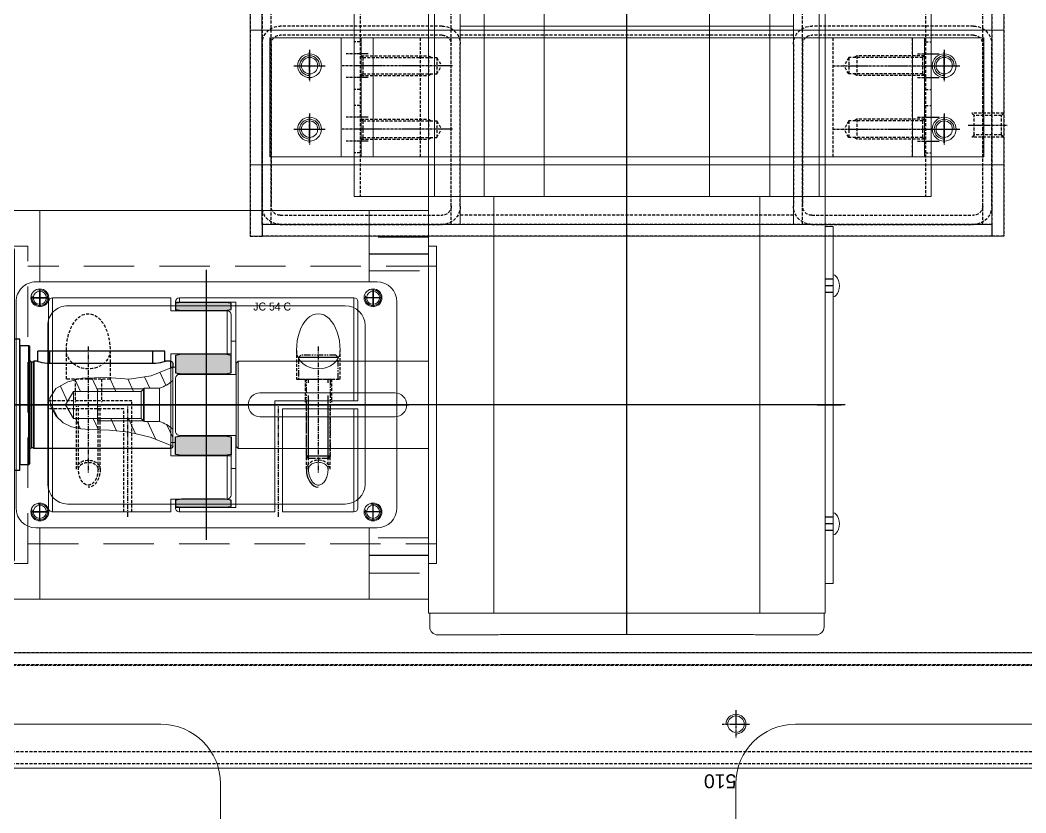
# Model space of a CAD drawing. Header units: millimetres. Extents: x -32759 to 129432, y 390 to 54305.
# Drawn here: x 29821.5 to 30075.1, y 24326.5 to 24526.4 of the extents above; entities that cross this region are included whole.
import ezdxf

# ---------------------------------------------------------------- set-up
doc = ezdxf.new("R2010")
doc.units = ezdxf.units.MM
for name, pattern in [('CENTER', [2, 1.25, -0.25, 0.25, -0.25]), ('DASHED', [19.05, 12.7, -6.35]), ('DOT', [0.2, 0.1, -0.1]), ('HIDDEN', [0.375, 0.25, -0.125]), ('PHANTOM2', [31.75, 15.875, -3.175, 3.175, -3.175, 3.175, -3.175])]:
    doc.linetypes.add(name, pattern=pattern)
for name, color, linetype in [('02___PRT_ALL_AXES', 7, 'Continuous'), ('03__ASM_ALL_CURVES', 7, 'Continuous'), ('1', 20, 'Continuous'), ('2', 2, 'DASHED'), ('5', 40, 'Continuous'), ('7_ALL_FEATURES', 7, 'Continuous'), ('BOM', 6, 'Continuous'), ('CENTER', 1, 'CENTER'), ('CL', 1, 'CENTER'), ('HIDDEN', 2, 'HIDDEN'), ('HL', 2, 'HIDDEN'), ('PHANTOM', 4, 'PHANTOM2'), ('THIN', 3, 'Continuous')]:
    doc.layers.add(name, color=color, linetype=linetype)
doc.layers.add('_BODY', color=7, linetype='Continuous', lineweight=13)
doc.styles.add('H', font='')
doc.styles.get("Standard").update_dxf_attribs({"font": 'arial.ttf'})
doc.styles.get('H').set_extended_font_data('Dotum')
doc.dimstyles.new('AM_ISO$0', dxfattribs={"dimtxt": 3.5, "dimasz": 3.5, "dimexe": 1, "dimexo": 1, "dimgap": 1.5, "dimtad": 1, "dimdsep": 46, "dimtxsty": 'Standard', "dimcen": 0, "dimclrd": 256, "dimclre": 256, "dimclrt": 2, "dimadec": 0, "dimazin": 2, "dimtp": 0.1, "dimtm": 0.1, "dimtfac": 0.71, "dimtdec": 3, "dimtmove": 0, "dimatfit": 3, "dimfxl": 1, "dimlwd": -1, "dimlwe": -1, "dimarcsym": 1})

# ---------------------------------------------------------------- blocks, each defined once
blk = doc.blocks.new('y8ll')
at = {"ltscale": 0.5}
blk.add_line((205707.54, 29814.07), (206532.54, 29814.07), dxfattribs=at)
at = {"layer": 'HL', "ltscale": 3}
blk.add_line((205707.54, 29817.27), (206532.54, 29817.27), dxfattribs=at)
blk = doc.blocks.new('78544')
at = {"color": 0, "rotation": 90}
blk.add_blockref('y8ll', (220713.38, -183563.49), dxfattribs=at)
blk = doc.blocks.new('t7uw3rw')
at = {"ltscale": 0.5}
for p, q in [((207285.87, 18593.09), (206935.87, 18593.09)), ((206935.87, 18593.09), (206935.87, 18518.09)), ((207285.87, 18593.09), (207285.87, 18518.09)), ((206935.87, 18518.09), (207285.87, 18518.09))]:
    blk.add_line(p, q, dxfattribs=at)
at = {"layer": 'HL', "ltscale": 3}
for p, q in [((206935.87, 18589.89), (207285.87, 18589.89)), ((206935.87, 18521.29), (207285.87, 18521.29))]:
    blk.add_line(p, q, dxfattribs=at)
blk = doc.blocks.new('574534')
at = {"rotation": 90}
blk.add_blockref('t7uw3rw', (211506.91, -187631.41), dxfattribs=at)
blk = doc.blocks.new('5673Q')
at = {"ltscale": 0.5}
blk.add_circle((205056.21, 17552.23), 2.07, dxfattribs=at)
at = {"color": 1, "ltscale": 0.5}
blk.add_arc((205056.21, 17552.23), 2.5, 270, 180, dxfattribs=at)
at = {"layer": 'CL', "ltscale": 0.5}
for p, q in [((205056.21, 17555.73), (205056.21, 17548.73)), ((205052.71, 17552.23), (205059.71, 17552.23))]:
    blk.add_line(p, q, dxfattribs=at)
blk = doc.blocks.new('54YR2R2')
at = {"ltscale": 0.5}
for p, q in [((203985.8, 16314.44), (203985.8, 16504.44)), ((205405.8, 16504.44), (203985.8, 16504.44)), ((204003.8, 16314.44), (204003.8, 16504.44)), ((204037.8, 16314.44), (204037.8, 16504.44)), ((205405.8, 16314.44), (203985.8, 16314.44))]:
    blk.add_line(p, q, dxfattribs=at)
for p in [(-1043.41, -1062.79), (-1027.41, -1062.79), (-1043.41, -1222.79), (-1027.41, -1222.79)]:
    blk.add_blockref('5673Q', p)
blk = doc.blocks.new('57WERWR')
at = {"ltscale": 0.5}
for p, q in [((217010.53, 14888.67), (215596.53, 14888.67)), ((215596.53, 14888.67), (215596.53, 14838.67)), ((215596.53, 14838.67), (217010.53, 14838.67))]:
    blk.add_line(p, q, dxfattribs=at)
at = {"layer": 'HL', "ltscale": 3}
for p, q in [((215596.53, 14886.37), (217010.53, 14886.37)), ((215596.53, 14840.97), (217010.53, 14840.97))]:
    blk.add_line(p, q, dxfattribs=at)
blk = doc.blocks.new('57WTEWR')
at = {"ltscale": 0.5}
for p, q in [((207561.59, 18318.75), (207477.59, 18318.75)), ((207477.59, 18318.75), (207477.59, 18268.75)), ((207561.59, 18318.75), (207561.59, 18268.75)), ((207477.59, 18268.75), (207561.59, 18268.75))]:
    blk.add_line(p, q, dxfattribs=at)
at = {"layer": 'HL', "ltscale": 3}
for p, q in [((207477.59, 18316.45), (207561.59, 18316.45)), ((207477.59, 18271.05), (207561.59, 18271.05))]:
    blk.add_line(p, q, dxfattribs=at)
blk = doc.blocks.new('56e43')
at = {"layer": 'HL', "ltscale": 3}
for p, q in [((237551.98, 2183.25), (237592.78, 2183.25)), ((237551.98, 2180.95), (237592.78, 2180.95)), ((237547.38, 2137.85), (237547.38, 2178.65)), ((237549.68, 2137.85), (237549.68, 2178.65)), ((237595.08, 2178.65), (237595.08, 2137.85)), ((237597.38, 2178.65), (237597.38, 2137.85)), ((237592.78, 2135.55), (237551.98, 2135.55)), ((237592.78, 2133.25), (237551.98, 2133.25))]:
    blk.add_line(p, q, dxfattribs=at)
for centre, radius, start, end in [((237551.98, 2178.65), 4.6, 90, 180), ((237551.98, 2178.65), 2.3, 90, 180), ((237592.78, 2178.65), 4.6, 0, 90), ((237592.78, 2178.65), 2.3, 0, 90), ((237551.98, 2137.85), 4.6, 180, 270), ((237551.98, 2137.85), 2.3, 180, 270), ((237592.78, 2137.85), 4.6, 270, 0), ((237592.78, 2137.85), 2.3, 270, 0)]:
    blk.add_arc(centre, radius, start, end, dxfattribs=at)
blk = doc.blocks.new('R6UERE')
at = {"layer": 'HL', "ltscale": 3}
for p, q in [((203985.8, 14654.93), (203985.8, 14657.93)), ((205405.8, 14657.93), (203985.8, 14657.93)), ((205405.8, 14654.93), (203985.8, 14654.93))]:
    blk.add_line(p, q, dxfattribs=at)
blk = doc.blocks.new('ETYWQQR')
at = {"layer": 'HL', "ltscale": 3}
for p, q in [((205745.26, 14654.93), (205745.26, 14657.93)), ((205745.26, 14657.93), (205929.26, 14657.93)), ((205929.26, 14654.93), (205929.26, 14657.93)), ((205745.26, 14654.93), (205929.26, 14654.93))]:
    blk.add_line(p, q, dxfattribs=at)
blk = doc.blocks.new('yiwerw')
at = {"layer": 'CL', "ltscale": 0.5}
blk.add_line((240924.09, 36676.37), (240914.09, 36676.37), dxfattribs=at)
at = {"layer": 'HL', "ltscale": 3}
for p, q in [((240915.09, 36679.37), (240915.63, 36678.83)), ((240915.09, 36679.37), (240923.09, 36679.37)), ((240915.63, 36678.83), (240915.63, 36673.92)), ((240915.63, 36678.83), (240922.55, 36678.83)), ((240922.55, 36678.83), (240923.09, 36679.37)), ((240922.55, 36678.83), (240922.55, 36673.92)), ((240915.09, 36673.37), (240915.63, 36673.92)), ((240915.09, 36673.37), (240923.09, 36673.37)), ((240915.63, 36673.92), (240922.55, 36673.92)), ((240922.55, 36673.92), (240923.09, 36673.37))]:
    blk.add_line(p, q, dxfattribs=at)
blk = doc.blocks.new('56WERWER')
at = {"rotation": 90}
blk.add_blockref('yiwerw', (240690.17, -226260.16), dxfattribs=at)
blk.add_blockref('R6UERE', (0, 0))
blk = doc.blocks.new('56ERQR')
for name, p in [('54YR2R2', (0, -193.75)), ('57WERWR', (-11607.74, 1419.03)), ('56WERWER', (0, 1465.76))]:
    blk.add_blockref(name, p)
at = {"xscale": -1, "rotation": 180}
for name, p in [('R6UERE', (0, 30965.62)), ('57WERWR', (-11607.74, 31012.36))]:
    blk.add_blockref(name, p, dxfattribs=at)
at = {"rotation": 90}
for name, p in [('ETYWQQR', (218643.73, -189621.57)), ('57WTEWR', (222307.54, -191303.9))]:
    blk.add_blockref(name, p, dxfattribs=at)
at = {"color": 0, "xscale": -1}
for p in [(441586.17, 14124.44), (441586.17, 13990.44)]:
    blk.add_blockref('56e43', p, dxfattribs=at)
blk = doc.blocks.new('t8reey')
at = {"layer": 'CL', "ltscale": 0.5}
blk.add_line((315050.84, 26049.8), (315025.84, 26049.8), dxfattribs=at)
at = {"layer": 'HL', "ltscale": 3}
for p, q in [((315027.84, 26052.3), (315028.27, 26051.87)), ((315027.84, 26052.3), (315044.84, 26052.3)), ((315028.27, 26051.87), (315028.27, 26047.73)), ((315028.27, 26051.87), (315046.9, 26051.87)), ((315044.84, 26052.3), (315044.84, 26047.3)), ((315044.84, 26052.3), (315045.59, 26051.87)), ((315046.9, 26051.87), (315046.9, 26047.73)), ((315046.9, 26051.87), (315048.1, 26049.8)), ((315027.84, 26047.3), (315028.27, 26047.73)), ((315028.27, 26047.73), (315046.9, 26047.73)), ((315044.84, 26047.3), (315045.59, 26047.73)), ((315046.9, 26047.73), (315048.1, 26049.8)), ((315027.84, 26047.3), (315044.84, 26047.3))]:
    blk.add_line(p, q, dxfattribs=at)
blk = doc.blocks.new('ue4tet')
at = {"ltscale": 0.5}
blk.add_circle((255364.4, 53641.82), 3, dxfattribs=at)
at = {"layer": 'CL', "ltscale": 0.5}
for p, q in [((255364.4, 53637.85), (255364.4, 53645.8)), ((255368.37, 53641.82), (255360.42, 53641.82))]:
    blk.add_line(p, q, dxfattribs=at)
blk = doc.blocks.new('iee')
at = {"ltscale": 0.5}
for p, q in [((255199.4, 53648.82), (255199.4, 53618.82)), ((255199.4, 53648.82), (255379.4, 53648.82)), ((255214.4, 53648.82), (255214.4, 53618.82)), ((255217.4, 53648.82), (255217.4, 53618.82)), ((255353.4, 53648.82), (255353.4, 53618.82)), ((255356.4, 53648.82), (255356.4, 53618.82)), ((255361.4, 53648.82), (255361.4, 53618.82)), ((255379.4, 53648.82), (255379.4, 53618.82)), ((255199.4, 53618.82), (255379.4, 53618.82))]:
    blk.add_line(p, q, dxfattribs=at)
at = {"layer": 'HL', "ltscale": 3}
for p, q in [((255217.4, 53648.82), (255217.4, 53618.82)), ((255237.4, 53648.82), (255237.4, 53618.82)), ((255341.4, 53648.82), (255341.4, 53618.82))]:
    blk.add_line(p, q, dxfattribs=at)
for p in [(-155, 0), (5, 0), (-155, -16), (5, -16)]:
    blk.add_blockref('ue4tet', p)
at = {"xscale": -1, "rotation": 180}
for p in [(-59813.44, 79691.62), (-59813.44, 79675.62)]:
    blk.add_blockref('t8reey', p, dxfattribs=at)
at = {"rotation": 180}
for p in [(570384.23, 79691.62), (570384.23, 79675.62)]:
    blk.add_blockref('t8reey', p, dxfattribs=at)
blk = doc.blocks.new('A$C07ED7985')
at = {"color": 6, "linetype": 'Continuous', "lineweight": 15}
for p, q in [((9, 120), (9, 118)), ((9, 120), (89, 120)), ((89, 118), (89, 120)), ((0, 103), (0, 118)), ((0, 118), (5, 118)), ((93, 118), (5, 118)), ((93, 118), (98, 118)), ((98, 118), (98, 103)), ((0, 103), (5, 103)), ((0, 99), (0, 103)), ((5, 103), (18, 103)), ((18, 103), (18, 20)), ((69, 102), (29, 102)), ((93, 103), (80, 103)), ((80, 103), (80, 20)), ((98, 103), (93, 103)), ((98, 103), (98, 99)), ((0, 24), (0, 99)), ((98, 24), (98, 99)), ((24, 97), (24, 27)), ((74, 27), (74, 97)), ((0, 20), (0, 24)), ((98, 24), (98, 20)), ((29, 22), (69, 22)), ((0, 5), (0, 20)), ((5, 20), (0, 20)), ((18, 20), (5, 20)), ((80, 20), (93, 20)), ((93, 20), (98, 20)), ((98, 20), (98, 5)), ((5, 5), (0, 5)), ((93, 5), (5, 5)), ((98, 5), (93, 5))]:
    blk.add_line(p, q, dxfattribs=at)
for centre in [(22, 104), (76, 104), (22, 20), (76, 20)]:
    blk.add_circle(centre, 1.65, dxfattribs=at)
for centre, start, end in [((29, 97), 90, 180), ((69, 97), 0, 90), ((29, 27), 180, 270), ((69, 27), 270, 0)]:
    blk.add_arc(centre, 5, start, end, dxfattribs=at)
at = {"layer": '1'}
for p, q in [((49, 125), (49, 0)), ((11, 118), (11, 103)), ((87, 118), (87, 103)), ((24, 104), (20, 104)), ((22, 106), (22, 102)), ((78, 104), (74, 104)), ((76, 106), (76, 102)), ((22, 22), (22, 18)), ((76, 22), (76, 18)), ((24, 20), (20, 20)), ((78, 20), (74, 20))]:
    blk.add_line(p, q, dxfattribs=at)
at = {"layer": '2', "lineweight": 0}
for p, q in [((14, 120), (14, 17)), ((84, 17), (84, 120)), ((6.75, 118), (6.75, 103)), ((15.25, 103), (15.25, 118)), ((82.55, 118), (82.55, 103)), ((91.45, 103), (91.45, 118)), ((89, 17), (9, 17)), ((9, 17), (9, 5)), ((89, 5), (89, 17))]:
    blk.add_line(p, q, dxfattribs=at)
at = {"layer": '5', "lineweight": 0}
for centre in [(22, 104), (76, 104), (22, 20), (76, 20)]:
    blk.add_arc(centre, 2, 255, 195, dxfattribs=at)
blk = doc.blocks.new('A$C09315D85')
at = {"color": 3}
for p, q in [((8, 65), (94, 65)), ((3, 8), (3, 60)), ((99, 60), (99, 8)), ((94, 3), (8, 3))]:
    blk.add_line(p, q, dxfattribs=at)
for centre in [(9, 61), (93, 61), (9, 7), (93, 7)]:
    blk.add_circle(centre, 2.25, dxfattribs=at)
for centre, start, end in [((8, 60), 90, 180), ((94, 60), 0, 90), ((8, 8), 180, 270), ((94, 8), 270, 0)]:
    blk.add_arc(centre, 5, start, end, dxfattribs=at)
at = {"layer": '1'}
for p, q in [((51, 68), (51, 0)), ((6.75, 61), (11.25, 61)), ((9, 63.25), (9, 58.75)), ((95.25, 61), (90.75, 61)), ((93, 63.25), (93, 58.75)), ((102, 34), (0, 34)), ((9, 4.75), (9, 9.25)), ((93, 4.75), (93, 9.25)), ((6.75, 7), (11.25, 7)), ((95.25, 7), (90.75, 7))]:
    blk.add_line(p, q, dxfattribs=at)
blk = doc.blocks.new('JO COUPLING_JC54C')
at = {"linetype": 'Continuous'}
h = blk.add_hatch(color=2, dxfattribs=at)
h.paths.add_polyline_path([(14480.63, 1925.81), (14479.13, 1925.61), (14479.13, 1924.01), (14480.63, 1923.81), (14491.63, 1923.81), (14493.13, 1924.01), (14493.13, 1925.61), (14491.63, 1925.81)])
h.paths.add_polyline_path([(14480.63, 1912.78), (14479.13, 1912.48), (14479.13, 1908.08), (14480.63, 1907.78), (14491.63, 1907.78), (14493.13, 1908.08), (14493.13, 1912.48), (14491.63, 1912.78)])
h.paths.add_polyline_path([(14491.63, 1887.22), (14493.13, 1887.52), (14493.13, 1891.92), (14491.63, 1892.22), (14480.63, 1892.22), (14479.13, 1891.92), (14479.13, 1887.52), (14480.63, 1887.22)])
h.paths.add_polyline_path([(14480.63, 1876.19), (14479.13, 1875.99), (14479.13, 1874.39), (14480.63, 1874.19), (14491.63, 1874.19), (14493.13, 1874.39), (14493.13, 1875.99), (14491.63, 1876.19)])
for p, q in [((14447.13, 1900), (14447.13, 1926)), ((14448.13, 1927), (14448.13, 1900)), ((14477.93, 1927), (14448.13, 1927)), ((14477.93, 1923.74), (14477.93, 1927)), ((14479.13, 1923.74), (14479.13, 1926)), ((14479.13, 1925.88), (14494.33, 1925.88)), ((14480.13, 1927), (14480.13, 1925.88)), ((14480.13, 1927), (14524.13, 1927)), ((14494.33, 1916.04), (14494.33, 1925.88)), ((14524.13, 1927), (14524.13, 1901)), ((14525.13, 1901), (14525.13, 1926)), ((14492.13, 1923.74), (14477.93, 1923.74)), ((14492.13, 1923.74), (14492.13, 1912.86)), ((14493.13, 1912.49), (14493.13, 1922.74)), ((14493.13, 1916.04), (14494.33, 1916.04)), ((14494.33, 1916.04), (14494.33, 1907.69)), ((14477.93, 1912.86), (14493.13, 1912.86)), ((14477.93, 1909.52), (14477.93, 1912.86)), ((14477.93, 1909.52), (14477.93, 1900)), ((14479.13, 1909.52), (14477.93, 1909.52)), ((14480.13, 1907.69), (14494.33, 1907.69)), ((14479.13, 1893.31), (14479.13, 1906.69)), ((14447.13, 1874), (14447.13, 1900)), ((14448.13, 1900), (14448.13, 1873)), ((14477.93, 1890.48), (14477.93, 1900)), ((14504.13, 1873), (14504.13, 1901)), ((14504.13, 1901), (14525.13, 1901)), ((14506.13, 1873), (14506.13, 1899)), ((14506.13, 1899), (14525.13, 1899)), ((14524.13, 1899), (14524.13, 1873)), ((14525.13, 1874), (14525.13, 1899)), ((14480.13, 1892.31), (14494.33, 1892.31)), ((14494.33, 1892.31), (14494.33, 1883.96)), ((14477.93, 1890.48), (14477.93, 1887.14)), ((14479.13, 1890.48), (14477.93, 1890.48)), ((14477.93, 1887.14), (14493.13, 1887.14)), ((14492.13, 1876.26), (14492.13, 1887.14)), ((14493.13, 1887.52), (14493.13, 1877.26)), ((14493.13, 1883.96), (14494.33, 1883.96)), ((14494.33, 1883.96), (14494.33, 1874.12)), ((14492.13, 1876.26), (14477.93, 1876.26)), ((14477.93, 1876.26), (14477.93, 1873)), ((14479.13, 1876.26), (14479.13, 1874)), ((14479.13, 1874.12), (14494.33, 1874.12)), ((14480.13, 1874.12), (14480.13, 1873)), ((14477.93, 1873), (14448.13, 1873)), ((14480.13, 1873), (14504.13, 1873)), ((14506.13, 1873), (14524.13, 1873))]:
    blk.add_line(p, q, dxfattribs=at)
for centre, start, end in [((14448.13, 1926), 90, 180), ((14480.13, 1926), 90, 180), ((14524.13, 1926), 0, 90), ((14492.13, 1922.74), 0, 90), ((14480.13, 1906.69), 90, 180), ((14480.13, 1893.31), 180, 270), ((14492.13, 1877.26), 270, 0), ((14448.13, 1874), 180, 270), ((14480.13, 1874), 180, 270), ((14524.13, 1874), 270, 0)]:
    blk.add_arc(centre, 1, start, end, dxfattribs=at)
at = {"ltscale": 0.1}
for major_axis, ratio, start_param, end_param in [((0, 9.27), 0.593441, 4.712389, 7.853982), ((5.5, 0), 0.842543, 3.141593, 6.283185)]:
    blk.add_ellipse((14515.13, 1913.71), major_axis=major_axis, ratio=ratio, start_param=start_param, end_param=end_param, dxfattribs=at)
for points, knots in [([(14517.59, 1883.78), (14517.59, 1884.01), (14517.52, 1884.25), (14517.23, 1884.71), (14517.01, 1884.92), (14516.43, 1885.27), (14516.08, 1885.4), (14515.33, 1885.53), (14514.93, 1885.53), (14514.18, 1885.4), (14513.83, 1885.27), (14513.25, 1884.92), (14513.03, 1884.7), (14512.74, 1884.25), (14512.67, 1884.01), (14512.67, 1883.78)], [0, 0, 0, 0, 0.449017, 0.449017, 0.898034, 0.898034, 1.347051, 1.347051, 1.796068, 1.796068, 2.245085, 2.245085, 2.694102, 2.694102, 3.141593, 3.141593, 3.141593, 3.141593]), ([(14512.67, 1883.78), (14512.67, 1883.41), (14512.71, 1883.04), (14512.87, 1882.1), (14513.06, 1881.57), (14513.54, 1880.68), (14513.84, 1880.34), (14514.41, 1879.92), (14514.67, 1879.81), (14515.2, 1879.74), (14515.46, 1879.78), (14515.98, 1880), (14516.25, 1880.19), (14516.74, 1880.73), (14516.96, 1881.08), (14517.32, 1881.89), (14517.45, 1882.36), (14517.57, 1883.15), (14517.59, 1883.47), (14517.59, 1883.78)], [1.570796, 1.570796, 1.570796, 1.570796, 1.836657, 1.836657, 2.264653, 2.264653, 2.692649, 2.692649, 3.051779, 3.051779, 3.41091, 3.41091, 3.77004, 3.77004, 4.12917, 4.12917, 4.488301, 4.488301, 4.712389, 4.712389, 4.712389, 4.712389])]:
    blk.add_open_spline(points, degree=3, knots=knots, dxfattribs=at)
at = {"layer": 'BOM', "linetype": 'Continuous'}
for points in [[(14480.63, 1923.81), (14491.63, 1923.81), (14493.13, 1924.01), (14493.13, 1925.61), (14491.63, 1925.81), (14480.63, 1925.81), (14479.13, 1925.61), (14479.13, 1924.01)], [(14480.63, 1907.78), (14491.63, 1907.78), (14493.13, 1908.08), (14493.13, 1912.48), (14491.63, 1912.78), (14480.63, 1912.78), (14479.13, 1912.48), (14479.13, 1908.08)], [(14480.63, 1892.22), (14491.63, 1892.22), (14493.13, 1891.92), (14493.13, 1887.52), (14491.63, 1887.22), (14480.63, 1887.22), (14479.13, 1887.52), (14479.13, 1891.92)], [(14480.63, 1874.19), (14491.63, 1874.19), (14493.13, 1874.39), (14493.13, 1875.99), (14491.63, 1876.19), (14480.63, 1876.19), (14479.13, 1875.99), (14479.13, 1874.39)]]:
    blk.add_lwpolyline(points, close=True, dxfattribs=at)
at = {"layer": 'CENTER'}
for p, q in [((14457.13, 1914.71), (14457.13, 1882.78)), ((14515.13, 1914.71), (14515.13, 1882.78))]:
    blk.add_line(p, q, dxfattribs=at)
at = {"layer": 'CENTER', "linetype": 'CENTER'}
for p, q in [((14496.79, 1900), (14443.47, 1900)), ((14467.13, 1871.8), (14467.13, 1900.2)), ((14475.47, 1900), (14528.79, 1900)), ((14505.13, 1871.8), (14505.13, 1900.2))]:
    blk.add_line(p, q, dxfattribs=at)
at = {"layer": 'HIDDEN', "ltscale": 3}
for p, q in [((14451.63, 1906.5), (14451.63, 1913.71)), ((14462.63, 1913.71), (14462.63, 1906.5)), ((14509.63, 1913.71), (14509.63, 1906.5)), ((14520.63, 1906.5), (14520.63, 1913.71)), ((14462.63, 1906.5), (14451.63, 1906.5)), ((14453.83, 1906.5), (14453.83, 1900.7)), ((14460.43, 1906.5), (14460.43, 1900.7)), ((14509.63, 1906.5), (14520.63, 1906.5)), ((14511.83, 1906.5), (14511.83, 1900.7)), ((14518.43, 1906.5), (14518.43, 1900.7)), ((14468.13, 1901), (14447.13, 1901)), ((14454.13, 1883.78), (14454.13, 1899.7)), ((14454.67, 1883.78), (14454.67, 1899.7)), ((14459.59, 1883.78), (14459.59, 1899.7)), ((14460.13, 1883.78), (14460.13, 1899.7)), ((14468.13, 1873), (14468.13, 1901)), ((14512.13, 1883.78), (14512.13, 1899.7)), ((14512.67, 1883.78), (14512.67, 1899.7)), ((14517.59, 1883.78), (14517.59, 1899.7)), ((14518.13, 1883.78), (14518.13, 1899.7)), ((14466.13, 1899), (14447.13, 1899)), ((14466.13, 1873), (14466.13, 1899))]:
    blk.add_line(p, q, dxfattribs=at)
at = {"layer": 'HIDDEN', "ltscale": 3, "extrusion": (0, 0, -1)}
for centre, major_axis, ratio, start_param, end_param in [((14457.13, 1913.71), (0, 9.27), 0.593441, 4.712389, 7.853982), ((14457.13, 1913.71), (-5.5, 0), 0.842543, 3.141593, 6.283185), ((14457.13, 1883.78), (3, 0), 0.759338, 3.141593, 6.283185), ((14457.13, 1883.78), (0, 4.56), 0.658468, 1.570796, 3.141593)]:
    blk.add_ellipse(centre, major_axis=major_axis, ratio=ratio, start_param=start_param, end_param=end_param, dxfattribs=at)
at = {"layer": 'HIDDEN', "ltscale": 3}
blk.add_ellipse((14515.13, 1883.78), major_axis=(-3, 0), ratio=0.759338, start_param=3.141593, end_param=6.283185, dxfattribs=at)
for points, knots in [([(14454.67, 1883.78), (14454.67, 1884.01), (14454.74, 1884.25), (14455.03, 1884.71), (14455.25, 1884.92), (14455.83, 1885.27), (14456.18, 1885.4), (14456.93, 1885.53), (14457.33, 1885.53), (14458.08, 1885.4), (14458.44, 1885.27), (14459.01, 1884.92), (14459.23, 1884.7), (14459.52, 1884.25), (14459.59, 1884.01), (14459.59, 1883.78)], [0, 0, 0, 0, 0.449017, 0.449017, 0.898034, 0.898034, 1.347051, 1.347051, 1.796068, 1.796068, 2.245085, 2.245085, 2.694102, 2.694102, 3.141593, 3.141593, 3.141593, 3.141593]), ([(14459.59, 1883.78), (14459.59, 1883.41), (14459.56, 1883.04), (14459.39, 1882.1), (14459.21, 1881.57), (14458.72, 1880.68), (14458.42, 1880.34), (14457.85, 1879.92), (14457.59, 1879.81), (14457.07, 1879.74), (14456.81, 1879.78), (14456.28, 1880), (14456.01, 1880.19), (14455.52, 1880.73), (14455.3, 1881.08), (14454.95, 1881.89), (14454.82, 1882.36), (14454.7, 1883.15), (14454.67, 1883.47), (14454.67, 1883.78)], [1.570796, 1.570796, 1.570796, 1.570796, 1.836657, 1.836657, 2.264653, 2.264653, 2.692649, 2.692649, 3.051779, 3.051779, 3.41091, 3.41091, 3.77004, 3.77004, 4.12917, 4.12917, 4.488301, 4.488301, 4.712389, 4.712389, 4.712389, 4.712389])]:
    blk.add_open_spline(points, degree=3, knots=knots, dxfattribs=at)
at = {"layer": 'PHANTOM'}
for p, q in [((14520.13, 1911.9), (14510.13, 1911.9)), ((14512.67, 1886.5), (14512.67, 1906.5)), ((14517.59, 1886.5), (14517.59, 1906.5)), ((14518.13, 1887.04), (14512.13, 1887.04))]:
    blk.add_line(p, q, dxfattribs=at)
at = {"layer": 'PHANTOM', "ltscale": 0.1}
blk.add_lwpolyline([(14520.13, 1906.5), (14520.13, 1911.9), (14519.53, 1912.5), (14510.73, 1912.5), (14510.13, 1911.9), (14510.13, 1906.5)], close=True, dxfattribs=at)
blk.add_lwpolyline([(14518.13, 1906.5), (14518.13, 1887.04), (14517.59, 1886.5), (14512.67, 1886.5), (14512.13, 1887.04), (14512.13, 1906.5)], dxfattribs=at)
at = {"layer": 'THIN', "ltscale": 0.1}
blk.add_ellipse((14515.13, 1883.78), major_axis=(0, 4.56), ratio=0.658468, start_param=1.570796, end_param=3.141593, dxfattribs=at)
at = {"style": 'H'}
blk.add_text('JC 54 C', height=2.016, dxfattribs=at).set_placement((14498.74, 1923.78))
blk = doc.blocks.new('A$C67675766')
at = {"color": 7, "linetype": 'Continuous'}
for p, q in [((3.58, 35.61), (3.58, 55.32)), ((3.58, 55.32), (4.49, 55.17)), ((4.49, 55.17), (6.75, 54.25)), ((6.75, 54.25), (9.02, 53.29)), ((9.02, 53.29), (14.53, 52.51)), ((14.53, 52.51), (20.21, 52.91)), ((20.21, 52.91), (26.43, 52.73)), ((26.43, 52.73), (30.07, 51.78)), ((30.07, 51.78), (33.08, 50.1)), ((6.88, 50.2), (6.88, 41.8)), ((6.88, 50.2), (10.78, 50.2)), ((10.78, 50.2), (10.78, 41.8)), ((10.78, 50.2), (11.58, 49.4)), ((10.98, 42), (10.98, 50)), ((11.58, 49.4), (11.58, 42.6)), ((11.58, 49.4), (28.58, 49.4)), ((22.58, 42), (22.58, 50)), ((28.58, 49.4), (28.58, 42.6)), ((28.58, 49.4), (30.62, 46)), ((33.08, 50.1), (34.58, 47.67)), ((28.58, 42.6), (30.62, 46)), ((34.58, 47.67), (34.3, 45.47)), ((33.06, 43.27), (31.21, 41.49)), ((34.3, 45.47), (33.06, 43.27)), ((6.88, 41.8), (10.78, 41.8)), ((10.78, 41.8), (11.58, 42.6)), ((11.58, 42.6), (28.58, 42.6)), ((31.21, 41.49), (29.07, 40.45)), ((14.6, 39.13), (9.3, 37.84)), ((19.53, 39.61), (14.6, 39.13)), ((24.47, 39.81), (19.53, 39.61)), ((26.79, 39.98), (24.47, 39.81)), ((29.07, 40.45), (26.79, 39.98)), ((9.3, 37.84), (3.58, 35.61))]:
    blk.add_line(p, q, dxfattribs=at)
at = {"color": 2, "linetype": 'Continuous'}
for p, q in [((6.82, 54.22), (5.28, 50.93)), ((10.72, 53.05), (9.39, 50.2)), ((14.94, 52.54), (13.47, 49.4)), ((19.54, 52.86), (17.93, 49.4)), ((23.96, 52.8), (22.38, 49.4)), ((28.17, 52.27), (26.83, 49.4)), ((31.91, 50.75), (30.1, 46.87)), ((10.98, 50), (22.58, 50)), ((34.45, 46.64), (32.73, 42.95)), ((5.08, 40.95), (3.58, 37.73)), ((9.93, 41.8), (7.81, 37.26)), ((10.98, 42), (22.58, 42)), ((14.76, 42.6), (12.95, 38.73)), ((19.21, 42.6), (17.73, 39.44)), ((23.66, 42.6), (22.32, 39.72)), ((28.11, 42.6), (26.9, 40))]:
    blk.add_line(p, q, dxfattribs=at)
at = {"color": 7, "linetype": 'Continuous'}
for centre, start, end in [((10.13, 59.66), 229.0927, 251.0443), ((10.13, 32.34), 108.9557, 130.9073)]:
    blk.add_arc(centre, 10, start, end, dxfattribs=at)
at = {"layer": '02___PRT_ALL_AXES', "color": 7, "linetype": 'Continuous'}
for p, q in [((104.58, 89), (70.08, 89)), ((108.32, 89), (107.08, 89)), ((45.08, 86), (51.08, 86)), ((42.03, 61), (39.88, 61)), ((38.58, 57), (38.58, 35)), ((38.58, 57), (38.78, 56.8)), ((38.78, 56.8), (38.78, 35.2)), ((38.78, 56.8), (39.18, 56.8)), ((38.58, 35), (38.78, 35.2)), ((38.78, 35.2), (39.18, 35.2)), ((42.03, 31), (39.88, 31)), ((45.08, 6), (51.08, 6)), ((104.58, 3), (70.08, 3)), ((108.32, 3), (107.08, 3))]:
    blk.add_line(p, q, dxfattribs=at)
at = {"layer": '02___PRT_ALL_AXES', "color": 2, "linetype": 'CENTER'}
for p, q in [((141.08, 63), (141.08, 76)), ((141.08, 63), (128.08, 63)), ((141.08, 63), (154.08, 63)), ((141.08, 63), (141.08, 50)), ((0, 46), (156.41, 46))]:
    blk.add_line(p, q, dxfattribs=at)
at = {"layer": '02___PRT_ALL_AXES', "color": 7, "linetype": 'Continuous'}
blk.add_circle((141.08, 63), 7, dxfattribs=at)
at = {"layer": '03__ASM_ALL_CURVES', "color": 2, "linetype": 'DOT'}
for p, q in [((161.58, 81), (152.58, 81)), ((152.58, 81), (152.58, 11)), ((161.58, 11), (161.58, 81)), ((151.08, 71.48), (131.08, 71.48)), ((131.08, 71.48), (131.08, 20.5)), ((151.08, 20.5), (151.08, 71.48)), ((109.58, 55.5), (151.08, 55.5)), ((109.58, 36.5), (109.58, 55.5)), ((151.08, 36.5), (109.58, 36.5)), ((131.08, 20.5), (151.08, 20.5)), ((152.58, 11), (161.58, 11))]:
    blk.add_line(p, q, dxfattribs=at)
at = {"layer": '7_ALL_FEATURES', "color": 7, "linetype": 'Continuous'}
for p, q in [((131.38, 92), (131.08, 91.7)), ((131.08, 91.7), (131.08, 0.3)), ((131.38, 92), (131.38, 0)), ((131.38, 92), (155.58, 92)), ((155.58, 0), (155.58, 92)), ((161.58, 86), (155.58, 92)), ((52.38, 91), (52.08, 90.7)), ((52.08, 1.3), (52.08, 90.7)), ((52.38, 91), (63.78, 91)), ((63.78, 91), (64.08, 90.7)), ((64.08, 1.3), (64.08, 90.7)), ((64.28, 3), (64.28, 89)), ((64.28, 89), (67.78, 89)), ((67.78, 89), (67.78, 3)), ((70.08, 3), (70.08, 89)), ((104.58, 3), (104.58, 89)), ((107.08, 89), (107.08, 3)), ((108.32, 89), (108.32, 3)), ((116.43, 90.12), (111.8, 89.3)), ((111.8, 89.3), (111.8, 2.7)), ((116.43, 1.88), (116.43, 90.12)), ((120.77, 1.5), (120.77, 90.5)), ((130.08, 90.5), (120.77, 90.5)), ((130.08, 1.5), (130.08, 90.5)), ((130.58, 90.5), (131.08, 91)), ((130.58, 1.5), (130.58, 90.5)), ((68.08, 88.7), (68.08, 3.3)), ((69.08, 4), (69.08, 88)), ((105.58, 4), (105.58, 88)), ((106.58, 88.5), (106.58, 3.5)), ((43.58, 85.1), (43.58, 6.9)), ((43.74, 6.53), (43.74, 85.47)), ((45.08, 86), (45.08, 6)), ((51.08, 86), (51.08, 6)), ((51.08, 86), (51.83, 85.8)), ((51.83, 6.2), (51.83, 85.8)), ((51.83, 85.8), (51.88, 85.8)), ((51.88, 6.2), (51.88, 85.8)), ((131.08, 85.95), (131.38, 86.06)), ((131.38, 86.06), (155.58, 86.06)), ((155.58, 86.06), (161.58, 80.77)), ((161.58, 6), (161.58, 86)), ((68.55, 8.52), (68.55, 83.47)), ((68.55, 83.47), (69.08, 83.45)), ((106.11, 83.47), (105.58, 83.45)), ((106.11, 8.52), (106.11, 83.47)), ((52.38, 11.83), (52.38, 80.17)), ((52.38, 80.17), (63.78, 80.17)), ((63.78, 80.17), (63.78, 11.83)), ((39.58, 60.7), (39.88, 61)), ((39.88, 31), (39.88, 61)), ((42.03, 31), (42.03, 61)), ((42.13, 29.47), (42.13, 62.53)), ((42.13, 62.53), (43.58, 62.53)), ((5.58, 56.94), (5.58, 59.5)), ((5.58, 59.5), (37.58, 59.5)), ((8.58, 56.51), (8.58, 59.5)), ((34.58, 56.51), (34.58, 59.5)), ((37.58, 56.94), (37.58, 59.5)), ((39.58, 31.3), (39.58, 60.7)), ((42.03, 60.3), (42.13, 60.3)), ((3.58, 56.5), (3.58, 55.32)), ((4.08, 55.24), (4.08, 57)), ((4.08, 57), (5.38, 57)), ((34.58, 56.51), (8.58, 56.51)), ((37.78, 57), (38.58, 57)), ((39.18, 35.2), (39.18, 56.8)), ((3.58, 35.61), (3.58, 35.5)), ((4.08, 35), (4.08, 35.8)), ((4.08, 35), (38.58, 35)), ((39.58, 31.3), (39.88, 31)), ((42.03, 31.7), (42.13, 31.7)), ((42.13, 29.46), (43.58, 29.46)), ((52.38, 11.83), (63.78, 11.83)), ((161.58, 11.23), (155.58, 5.94)), ((68.55, 8.52), (69.08, 8.55)), ((106.11, 8.52), (105.58, 8.55)), ((51.08, 6), (51.83, 6.2)), ((51.83, 6.2), (51.88, 6.2)), ((131.38, 5.94), (131.08, 6.05)), ((131.38, 5.94), (155.58, 5.94)), ((155.58, 0), (161.58, 6)), ((64.28, 3), (67.78, 3)), ((116.43, 1.88), (111.8, 2.7)), ((52.38, 1), (52.08, 1.3)), ((52.38, 1), (63.78, 1)), ((64.08, 1.3), (63.78, 1)), ((130.08, 1.5), (120.77, 1.5)), ((130.58, 1.5), (131.08, 1)), ((131.08, 0.3), (131.38, 0)), ((131.38, 0), (155.58, 0))]:
    blk.add_line(p, q, dxfattribs=at)
for points in [[(52.38, 80.17), (52.38, 84.1), (52.38, 87.71), (52.38, 91)], [(63.78, 80.17), (63.78, 84.1), (63.78, 87.72), (63.78, 91)], [(52.38, 80.17), (52.28, 80.13), (52.18, 80.1), (52.08, 80.06)], [(64.08, 80.06), (63.98, 80.1), (63.88, 80.13), (63.78, 80.17)], [(5.69, 56.91), (5.46, 56.98), (5.38, 57)], [(8.58, 56.51), (7.9, 56.53), (7.23, 56.6), (6.61, 56.7), (6.09, 56.81), (5.69, 56.91)], [(37.47, 56.91), (37.07, 56.81), (36.55, 56.7), (35.93, 56.6), (35.26, 56.53), (34.58, 56.51)], [(37.78, 57), (37.7, 56.98), (37.47, 56.91)], [(52.08, 11.94), (52.18, 11.9), (52.28, 11.87), (52.38, 11.83)], [(52.38, 1), (52.38, 4.29), (52.38, 7.9), (52.38, 11.83)], [(63.78, 11.83), (63.88, 11.87), (63.98, 11.9), (64.08, 11.94)], [(63.78, 1), (63.78, 4.29), (63.78, 7.9), (63.78, 11.83)]]:
    blk.add_lwpolyline(points, dxfattribs=at)
blk.add_circle((141.08, 63), 7.8, dxfattribs=at)
for centre, radius, start, end in [((64.28, 89.2), 0.2, 180, 270), ((67.78, 88.7), 0.3, 360, 90), ((70.08, 88), 1, 90, 180), ((104.58, 88), 1, 0, 90), ((107.08, 88.5), 0.5, 90, 180), ((108.32, 109), 20, 270, 280), ((120.77, 65.5), 25, 90, 100), ((130.08, 90), 0.5, 0, 90), ((44.08, 85.1), 0.5, 133.3359, 180), ((45.08, 84.04), 1.96, 90, 133.3359), ((51.88, 86), 0.2, 270, 360), ((68.58, 83.97), 0.5, 180, 267), ((106.08, 83.97), 0.5, 273, 360), ((4.08, 56.5), 0.5, 90, 180), ((39.18, 57.2), 0.4, 270, 360), ((4.08, 35.5), 0.5, 180, 270), ((39.18, 34.8), 0.4, 0, 90), ((68.58, 8.03), 0.5, 93, 180), ((106.08, 8.03), 0.5, 0, 87), ((44.08, 6.9), 0.5, 180, 226.6641), ((45.08, 7.96), 1.96, 226.6641, 270), ((51.88, 6), 0.2, 0, 90), ((64.28, 2.8), 0.2, 90, 180), ((67.78, 3.3), 0.3, 270, 0), ((70.08, 4), 1, 180, 270), ((104.58, 4), 1, 270, 0), ((107.08, 3.5), 0.5, 180, 270), ((108.32, -17), 20, 80, 90), ((120.77, 26.5), 25, 260, 270), ((130.08, 2), 0.5, 270, 0)]:
    blk.add_arc(centre, radius, start, end, dxfattribs=at)
blk = doc.blocks.new('y8w3rww')
at = {"color": 0}
for p, q in [((215989.87, 51957.31), (215989.37, 51956.81)), ((215989.37, 51956.81), (215989.37, 51908.81)), ((215989.37, 51956.81), (216000.37, 51956.81)), ((215989.87, 51957.31), (216000.37, 51957.31)), ((216000.37, 51957.31), (216010.87, 51957.31)), ((216000.37, 51956.81), (216011.37, 51956.81)), ((216011.37, 51956.81), (216010.87, 51957.31)), ((216011.37, 51908.81), (216011.37, 51956.81)), ((215997.37, 51951.31), (215997.37, 51917.31)), ((216003.37, 51951.31), (216003.37, 51917.31)), ((215947.87, 51808.81), (215947.87, 51908.81)), ((216052.87, 51908.81), (215947.87, 51908.81)), ((216052.87, 51808.81), (216052.87, 51908.81)), ((215947.87, 51892.35), (216052.87, 51892.35)), ((215947.87, 51825.27), (216052.87, 51825.27)), ((216052.87, 51808.81), (215947.87, 51808.81)), ((216045.37, 51808.81), (215955.37, 51808.81)), ((215955.37, 51808.81), (215955.37, 51806.81)), ((216045.37, 51806.81), (216045.37, 51808.81)), ((215955.37, 51806.81), (216045.37, 51806.81))]:
    blk.add_line(p, q, dxfattribs=at)
at = {"color": 0, "linetype": 'Continuous', "lineweight": 15}
for p, q in [((215946.23, 51908.51), (215947.87, 51908.51)), ((215947.87, 51905.81), (215947.87, 51908.51)), ((217517.87, 51908.81), (216052.87, 51908.81)), ((215942.37, 51906.51), (215942.37, 51896.31)), ((215947.87, 51905.81), (215947.87, 51892.35)), ((215947.87, 51892.35), (215947.87, 51890.81)), ((215947.87, 51826.82), (215947.87, 51890.81)), ((215942.45, 51830.31), (215942.45, 51887.31)), ((215947.87, 51826.82), (215947.87, 51825.27)), ((215947.87, 51811.81), (215947.87, 51825.27)), ((215942.37, 51821.32), (215942.37, 51811.11)), ((215947.87, 51809.11), (215947.87, 51811.81)), ((215946.23, 51809.11), (215947.87, 51809.11)), ((216052.87, 51810.31), (216052.87, 51808.81)), ((217517.87, 51808.81), (216052.87, 51808.81))]:
    blk.add_line(p, q, dxfattribs=at)
at = {"color": 0, "ltscale": 0.5}
for p, q in [((216052.87, 51907.31), (216457.87, 51907.31)), ((216052.87, 51894.81), (216457.87, 51894.81)), ((216052.87, 51879.66), (216457.87, 51879.66)), ((216052.87, 51837.96), (216457.87, 51837.96)), ((216052.87, 51822.81), (216457.87, 51822.81)), ((216052.87, 51810.31), (216457.87, 51810.31))]:
    blk.add_line(p, q, dxfattribs=at)
at = {"color": 0}
for centre, start, end in [((216000.37, 51951.31), 90, 180), ((216000.37, 51951.31), 0, 90), ((216000.37, 51917.31), 180, 270), ((216000.37, 51917.31), 270, 0)]:
    blk.add_arc(centre, 3, start, end, dxfattribs=at)
at = {"color": 0, "linetype": 'Continuous', "lineweight": 15}
for centre, start, end in [((215944.37, 51906.51), 89.9998, 180.17), ((215944.37, 51811.11), 180.1122, 270.0001)]:
    blk.add_arc(centre, 2, start, end, dxfattribs=at)
for centre in [(215970.37, 51806.81), (216030.37, 51806.81)]:
    blk.add_ellipse(centre, major_axis=(-2.75, 0), ratio=0.581818, start_param=0, end_param=3.141593)
for points, knots in [([(215944.41, 51908.51), (215944.4, 51908.51), (215944.37, 51908.51), (215944.65, 51908.51), (215945.23, 51908.51), (215945.9, 51908.51), (215946.23, 51908.51)], [0, 0, 0, 0, 0.124608, 0.416456, 0.708154, 1, 1, 1, 1]), ([(215942.45, 51887.31), (215942.45, 51887.9), (215942.44, 51888.49), (215942.44, 51889.63), (215942.44, 51890.21), (215942.43, 51891.29), (215942.43, 51891.8), (215942.42, 51892.54), (215942.42, 51892.78), (215942.41, 51893.23), (215942.41, 51893.45), (215942.4, 51894.07), (215942.4, 51894.45), (215942.39, 51895.11), (215942.39, 51895.39), (215942.38, 51895.73), (215942.38, 51895.83), (215942.38, 51896), (215942.37, 51896.07), (215942.37, 51896.25), (215942.37, 51896.31), (215942.37, 51896.31)], [0, 0, 0, 0, 0.125, 0.125, 0.25, 0.25, 0.375, 0.375, 0.4375, 0.4375, 0.5, 0.5, 0.625, 0.625, 0.75, 0.75, 0.8125, 0.8125, 0.875, 0.875, 1, 1, 1, 1]), ([(215942.37, 51821.31), (215942.37, 51821.31), (215942.37, 51821.37), (215942.37, 51821.55), (215942.38, 51821.62), (215942.38, 51821.79), (215942.38, 51821.89), (215942.39, 51822.23), (215942.39, 51822.51), (215942.4, 51823), (215942.4, 51823.18), (215942.4, 51823.55), (215942.41, 51823.75), (215942.41, 51824.38), (215942.42, 51824.84), (215942.43, 51825.82), (215942.43, 51826.34), (215942.44, 51827.15), (215942.44, 51827.43), (215942.44, 51827.99), (215942.44, 51828.56), (215942.44, 51829.14), (215942.44, 51829.72), (215942.45, 51830.02), (215942.45, 51830.31)], [0, 0, 0, 0, 0.125, 0.125, 0.1875, 0.1875, 0.25, 0.25, 0.375, 0.375, 0.4375, 0.4375, 0.5, 0.5, 0.625, 0.625, 0.75, 0.75, 0.8125, 0.8125, 0.875, 0.9375, 0.9375, 1, 1, 1, 1]), ([(215946.23, 51809.11), (215945.96, 51809.11), (215945.42, 51809.11), (215944.86, 51809.11), (215944.51, 51809.11), (215944.35, 51809.11), (215944.39, 51809.11), (215944.39, 51809.11)], [0, 0, 0, 0, 0.234016, 0.468032, 0.702353, 0.936674, 1, 1, 1, 1])]:
    blk.add_open_spline(points, degree=3, knots=knots, dxfattribs=at)
at = {"layer": '1', "color": 2}
for p, q in [((216000.37, 51803.81), (216000.37, 51913.81)), ((215942.37, 51858.81), (216058.37, 51858.81)), ((216042.87, 51858.81), (217523.29, 51858.81))]:
    blk.add_line(p, q, dxfattribs=at)
at = {"layer": '1'}
blk.add_line((216000.37, 51810.81), (216000.37, 51804.81), dxfattribs=at)
at = {"layer": '1', "ltscale": 5}
for p, q in [((215970.37, 51806.81), (215970.37, 51808.81)), ((216030.37, 51806.81), (216030.37, 51808.81))]:
    blk.add_line(p, q, dxfattribs=at)
at = {"layer": '2', "ltscale": 5}
for p, q in [((215968.67, 51806.81), (215968.67, 51808.81)), ((215972.07, 51806.81), (215972.07, 51808.81)), ((216028.67, 51806.81), (216028.67, 51808.81)), ((216032.07, 51806.81), (216032.07, 51808.81))]:
    blk.add_line(p, q, dxfattribs=at)
at = {"xscale": -1, "rotation": 270}
blk.add_blockref('A$C67675766', (215954.37, 51969.73), dxfattribs=at)
at = {"color": 0}
for name, p, rotation in [('A$C07ED7985', (216049.37, 52026.81), 180), ('A$C09315D85', (216034.37, 51913.81), 90)]:
    blk.add_blockref(name, p, dxfattribs=dict(at, rotation=rotation))
at = {"color": 211, "rotation": 270}
blk.add_blockref('JO COUPLING_JC54C', (214100.37, 66451.74), dxfattribs=at)
blk = doc.blocks.new('tyrter')
at = {"layer": 'CL', "ltscale": 0.5}
for p, q in [((253147.46, 53624.4), (253147.46, 53616.9)), ((253144.46, 53623.4), (253144.46, 53617.9)), ((253150.46, 53623.4), (253150.46, 53617.9))]:
    blk.add_line(p, q, dxfattribs=at)
at = {"layer": 'HL', "ltscale": 3}
for p, q in [((253141.46, 53621.4), (253141.46, 53619.9)), ((253153.46, 53621.4), (253153.46, 53619.9))]:
    blk.add_line(p, q, dxfattribs=at)
blk = doc.blocks.new('8otwte')
at = {"ltscale": 0.5}
for p, q in [((211816.47, 49789.14), (211816.47, 49643.64)), ((213216.47, 49789.14), (211816.47, 49789.14)), ((213216.47, 49643.64), (211816.47, 49643.64))]:
    blk.add_line(p, q, dxfattribs=at)
at = {"layer": 'HL', "ltscale": 3}
for p, q in [((213216.47, 49787.64), (211816.47, 49787.64)), ((213216.47, 49645.14), (211816.47, 49645.14))]:
    blk.add_line(p, q, dxfattribs=at)
at = {"xscale": -1, "rotation": 180}
for p in [(-41313.98, 103409.04), (-41297.98, 103409.04)]:
    blk.add_blockref('tyrter', p, dxfattribs=at)
for p in [(-41313.98, -3976.26), (-41297.98, -3976.26)]:
    blk.add_blockref('tyrter', p)
blk = doc.blocks.new('68w3rwt')
at = {"color": 0}
blk.add_blockref('y8w3rww', (-592.39, 2511.28), dxfattribs=at)
at = {"rotation": 90}
blk.add_blockref('iee', (269119.3, -200919.31), dxfattribs=at)
blk.add_blockref('8otwte', (3644, 4649.7))
blk = doc.blocks.new('*D1346')
at = {"linetype": 'ByBlock', "ltscale": 0.5, "transparency": 16777216}
for p, q in [((97795.9, 11019.96), (97795.9, 11065.88)), ((97799.4, 11064.88), (98302.4, 11064.88)), ((98305.9, 11019.96), (98305.9, 11065.88))]:
    blk.add_line(p, q, dxfattribs=at)
at = {"ltscale": 0.5, "transparency": 16777216}
for points in [[(97799.4, 11064.3), (97799.4, 11065.47), (97795.9, 11064.88)], [(98302.4, 11064.3), (98302.4, 11065.47), (98305.9, 11064.88)]]:
    blk.add_solid(points, dxfattribs=at)
at = {"layer": 'Defpoints', "color": 0, "ltscale": 0.5, "transparency": 16777216}
for p in [(98305.9, 11064.88), (97795.9, 11018.96), (98305.9, 11018.96)]:
    blk.add_point(p, dxfattribs=at)
at = {"color": 2, "ltscale": 0.5, "transparency": 16777216, "insert": (98050.9, 11061.6), "char_height": 3.5, "attachment_point": 5, "rotation": 180}
blk.add_mtext('510', dxfattribs=at)
blk = doc.blocks.new('y4ee')
at = {"ltscale": 0.5}
blk.add_circle((159827.27, 26534.39), 2.07, dxfattribs=at)
at = {"color": 1, "ltscale": 0.5}
blk.add_arc((159827.27, 26534.39), 2.5, 270, 180, dxfattribs=at)
at = {"layer": 'CL', "ltscale": 0.5}
for p, q in [((159827.27, 26537.89), (159827.27, 26530.89)), ((159823.77, 26534.39), (159830.77, 26534.39))]:
    blk.add_line(p, q, dxfattribs=at)
blk = doc.blocks.new('65wrew')
at = {"ltscale": 0.5}
for p, q in [((156128.23, 35975.95), (156128.23, 36053.95)), ((156560.23, 36053.95), (156128.23, 36053.95)), ((156560.23, 35975.95), (156560.23, 36053.95)), ((156239.23, 36035.95), (156169.23, 36035.95)), ((156519.23, 36035.95), (156399.23, 36035.95)), ((156154.23, 36010.95), (156154.23, 36020.95)), ((156254.23, 36010.95), (156254.23, 36020.95)), ((156384.23, 36010.95), (156384.23, 36020.95)), ((156534.23, 36010.95), (156534.23, 36020.95)), ((156169.23, 35995.95), (156239.23, 35995.95)), ((156399.23, 35995.95), (156519.23, 35995.95)), ((156128.23, 35975.95), (156560.23, 35975.95))]:
    blk.add_line(p, q, dxfattribs=at)
for centre, start, end in [((156169.23, 36020.95), 90, 180), ((156239.23, 36020.95), 0, 90), ((156399.23, 36020.95), 90, 180), ((156519.23, 36020.95), 0, 90), ((156169.23, 36010.95), 180, 270), ((156239.23, 36010.95), 270, 0), ((156399.23, 36010.95), 180, 270), ((156519.23, 36010.95), 270, 0)]:
    blk.add_arc(centre, 15, start, end, dxfattribs=at)
at = {"layer": 'HL', "ltscale": 3}
for p, q in [((156131.23, 35978.95), (156131.23, 36053.95)), ((156557.23, 35978.95), (156557.23, 36053.95)), ((156560.23, 36039.95), (156557.23, 36039.95)), ((156128.23, 36028.95), (156131.23, 36028.95)), ((156557.23, 36028.95), (156560.23, 36028.95)), ((156560.23, 35989.95), (156557.23, 35989.95)), ((156128.23, 35978.95), (156560.23, 35978.95)), ((156246.23, 35975.95), (156246.23, 35978.95)), ((156376.23, 35978.95), (156376.23, 35975.95))]:
    blk.add_line(p, q, dxfattribs=at)
at = {"color": 6}
for p in [(-3443.04, 9501.56), (-3293.04, 9501.56), (-3443.04, 9461.56), (-3293.04, 9461.56)]:
    blk.add_blockref('y4ee', p, dxfattribs=at)
blk = doc.blocks.new('r6wrqr')
at = {"layer": 'HL', "ltscale": 3}
for p, q in [((156572.749708, 34028.609591), (156572.749708, 34031.609591)), ((156572.749708, 34031.609591), (156622.749708, 34031.609591)), ((156622.749708, 33981.609591), (156622.749708, 34031.609591)), ((156572.749708, 34028.609591), (156619.749708, 34028.609591)), ((156619.749708, 33981.609591), (156619.749708, 34028.609591)), ((156619.749708, 33981.609591), (156622.749708, 33981.609591))]:
    blk.add_line(p, q, dxfattribs=at)
blk = doc.blocks.new('r6uwtwt')
at = {"layer": 'HL', "ltscale": 3}
for p, q in [((156181.23, 34121.49), (156181.23, 34071.49)), ((156507.23, 34121.49), (156181.23, 34121.49)), ((156507.23, 34121.49), (156507.23, 34071.49)), ((156507.23, 34118.49), (156181.23, 34118.49)), ((156507.23, 34071.49), (156181.23, 34071.49))]:
    blk.add_line(p, q, dxfattribs=at)
blk = doc.blocks.new('643466')
at = {"layer": 'HL', "ltscale": 3}
for p, q in [((154620.16, 34196.27), (154194.16, 34196.27)), ((154194.16, 34196.27), (154194.16, 34121.27)), ((154620.16, 34121.27), (154620.16, 34196.27)), ((154620.16, 34193.27), (154194.16, 34193.27)), ((154620.16, 34121.27), (154194.16, 34121.27))]:
    blk.add_line(p, q, dxfattribs=at)
blk = doc.blocks.new('5tuw4t')
for name, p in [('65wrew', (-542.4, 0)), ('643466', (1394.67, 1857.68)), ('r6wrqr', (-983.92, 1997.34)), ('r6uwtwt', (-542.4, 1907.46))]:
    blk.add_blockref(name, p)
at = {"xscale": -1}
blk.add_blockref('r6wrqr', (312587.58, 1997.34), dxfattribs=at)
blk = doc.blocks.new('5uwerwt')
at = {"rotation": 270}
blk.add_blockref('5tuw4t', (118763.29, 188118.31), dxfattribs=at)
blk = doc.blocks.new('y8e5ey')
at = {"rotation": 90}
for name, p in [('5uwerwt', (130331.376, -143723.274)), ('78544', (120364.948, -179805.35)), ('574534', (117525.357, -181894.861)), ('56ERQR', (114243.088, -192786.836))]:
    blk.add_blockref(name, p, dxfattribs=at)
at = {"color": 0, "rotation": 90}
blk.add_blockref('68w3rwt', (152397.482, -204251.514), dxfattribs=at)
at = {"ltscale": 0.5}
dim = blk.add_linear_dim(base=(98305.895, 11064.885), p1=(97795.895, 11018.96), p2=(98305.895, 11018.96), angle=180, dimstyle='AM_ISO$0', dxfattribs=at)
dim.commit()
dim.dimension.update_dxf_attribs({"geometry": '*D1346', "text_midpoint": (98050.895, 11061.598)})
blk = doc.blocks.new('1')
at = {"color": 6}
blk.add_blockref('y8e5ey', (-86090.027, -6800.077), dxfattribs=at)
blk = doc.blocks.new('sdfgsdfgcxvxbxcv')
blk.add_blockref('1', (266381.038, 132792.991))
blk = doc.blocks.new('2')
at = {"color": 6, "xscale": -1}
blk.add_blockref('y8e5ey', (121155.752, -6800.077), dxfattribs=at)
blk = doc.blocks.new('sdfgcxvbcbxcvbxc')
blk.add_blockref('2', (292948.326, 132792.991))

msp = doc.modelspace()

# ---------------------------------------------------------------- block references
at = {"layer": '_BODY'}
for name in ['sdfgcxvbcbxcvbxc', 'sdfgsdfgcxvxbxcv']:
    msp.add_blockref(name, (-248343.91, -112719.97), dxfattribs=at)

doc.saveas('drawing.dxf')
